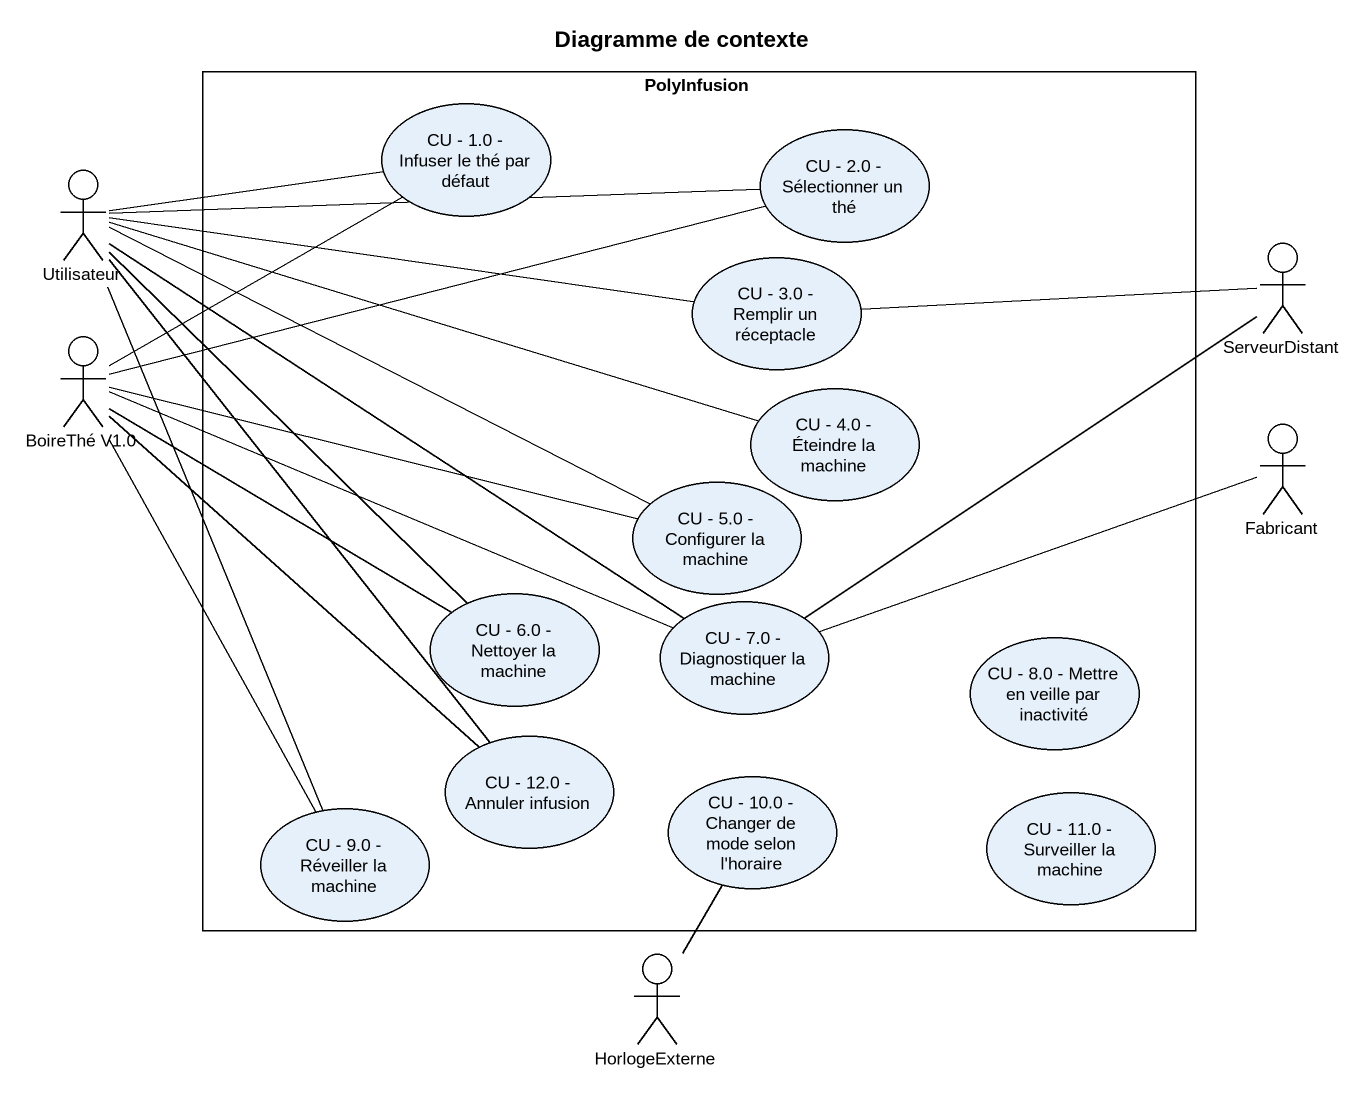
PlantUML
@startuml
title Diagramme de contexte
rectangle PolyInfusion {
  usecase "CU - 1.0 - Infuser le thé par défaut" as CU_1_0_Infuser_le_thé_par
  usecase "CU - 2.0 - Sélectionner un thé" as CU_2_0_Sélectionner_un_thé
  usecase "CU - 3.0 - Remplir un réceptacle" as CU_3_0_Remplir_un_réceptacle
  usecase "CU - 4.0 - Éteindre la machine" as CU_4_0_Éteindre_la_machine
  usecase "CU - 5.0 - Configurer la machine" as CU_5_0_Configurer_la_machine
  usecase "CU - 6.0 - Nettoyer la machine" as CU_6_0_Nettoyer_la_machine
  usecase "CU - 7.0 - Diagnostiquer la machine" as CU_7_0_Diagnostiquer_la
  usecase "CU - 8.0 - Mettre en veille par inactivité" as CU_8_0_Mettre_en_veille_par
  usecase "CU - 12.0 - Annuler infusion" as CU_12_0_Annuler_infusion
  usecase "CU - 9.0 - Réveiller la machine" as CU_9_0_Réveiller_la_machine
  usecase "CU - 10.0 - Changer de mode selon l'horaire" as CU_10_0_Changer_de_mode
  usecase "CU - 11.0 - Surveiller la machine" as CU_11_0_Surveiller_la
}
actor Utilisateur
actor ServeurDistant
actor "BoireThé V1.0" as BoireThé_V1_0
actor Fabricant
actor HorlogeExterne
Utilisateur -right- CU_1_0_Infuser_le_thé_par
Utilisateur -right- CU_2_0_Sélectionner_un_thé
Utilisateur -right- CU_3_0_Remplir_un_réceptacle
Utilisateur -right- CU_4_0_Éteindre_la_machine
Utilisateur -right- CU_5_0_Configurer_la_machine
Utilisateur -- CU_6_0_Nettoyer_la_machine
Utilisateur -- CU_7_0_Diagnostiquer_la
Utilisateur -- CU_12_0_Annuler_infusion
Utilisateur -- CU_9_0_Réveiller_la_machine
CU_1_0_Infuser_le_thé_par -- BoireThé_V1_0
CU_2_0_Sélectionner_un_thé -left- BoireThé_V1_0
CU_3_0_Remplir_un_réceptacle -right- ServeurDistant
BoireThé_V1_0 -- CU_12_0_Annuler_infusion
CU_5_0_Configurer_la_machine -left- BoireThé_V1_0
CU_6_0_Nettoyer_la_machine -left- BoireThé_V1_0
CU_7_0_Diagnostiquer_la -up- ServeurDistant
CU_7_0_Diagnostiquer_la -left- BoireThé_V1_0
CU_7_0_Diagnostiquer_la -right- Fabricant
CU_9_0_Réveiller_la_machine -up- BoireThé_V1_0
CU_10_0_Changer_de_mode -- HorlogeExterne
@enduml
